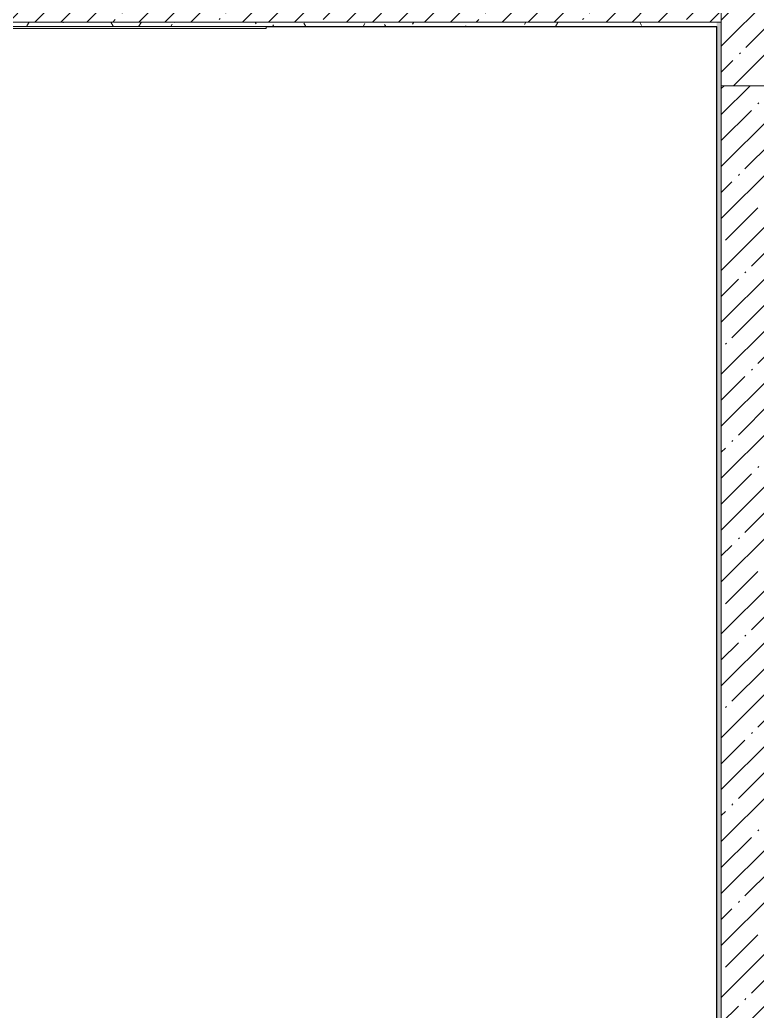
# Model space of a CAD drawing. Header units: millimetres. Extents: x -249154 to 415037, y -45458 to 354837.
# Drawn here: x 62393 to 65632, y 82521 to 86876 of the extents above; entities that cross this region are included whole.
import ezdxf

# ---------------------------------------------------------------- set-up
doc = ezdxf.new("R2010")
doc.units = ezdxf.units.MM
doc.layers.add('A-AREA-PATT-1', color=7, linetype='Continuous', lineweight=5, true_color=0xa5bae0, transparency=1)
for name, color, linetype, lineweight in [('A-FLOR', 7, 'Continuous', 9), ('A-WALL', 7, 'Continuous', 5), ('I-WALL', 7, 'Continuous', 5), ('S-COLS', 7, 'Continuous', 9), ('S-COLS-1', 7, 'Continuous', 5)]:
    doc.layers.add(name, color=color, linetype=linetype, lineweight=lineweight)
doc.layers.add('A-WALL-1', color=9, linetype='Continuous', lineweight=5, true_color=0x808080)
doc.layers.add('A-WALL-FNSH-1', color=9, linetype='Continuous', lineweight=5, true_color=0x808080)
pattern_1 = [(45, (0, 0), (-114.04925, 114.04925), []), (45, (114.05, 0), (-114.04925, 114.04925), [201.612, -40.322, 6.706, -33.617])]
pattern_2 = [(0, (0, 0), (243.84, 60.96), [20.117, -162.763, 20.117, -162.763, -975.36]), (0, (0, 0), (243.84, 60.96), [-365.76, 20.117, -345.643, 20.117, -162.763, -426.72]), (0, (0, 0), (243.84, 60.96), [-914.4, 20.117, -101.803, 20.117, -284.683]), (120, (91.44, 30.48), (-174.71291, 180.691634), [20.117, -162.763, 20.117, -162.763, -975.36]), (120, (91.44, 30.48), (-174.71291, 180.691634), [-365.76, 20.117, -345.643, 20.117, -162.763, -426.72]), (120, (91.44, 30.48), (-174.71291, 180.691634), [-914.4, 20.117, -101.803, 20.117, -284.683]), (240, (121.92, 152.4), (-69.12709, -241.651634), [20.117, -162.763, 20.117, -162.763, -975.36]), (240, (121.92, 152.4), (-69.12709, -241.651634), [-365.76, 20.117, -345.643, 20.117, -162.763, -426.72]), (240, (121.92, 152.4), (-69.12709, -241.651634), [-914.4, 20.117, -101.803, 20.117, -284.683])]

# ---------------------------------------------------------------- blocks, each defined once
blk = doc.blocks.new('BSC_Колонна _Прямоугольная - 500х500-V15-Объем проектирования 1 этажа')
at = {"layer": 'S-COLS-1'}
h = blk.add_hatch(dxfattribs=at)
h.set_pattern_fill('FP_19', color=256, style=0, pattern_type=2)
h.set_pattern_definition([(45, (-65660, -7650), (-114.04925, 114.04925), []), (45, (-65545.95, -7650), (-114.04925, 114.04925), [201.613, -40.323, 6.706, -33.617])])
h.paths.add_polyline_path([(35.2, -250), (250, -250), (250, 22), (220, 22), (220, 30), (250, 30), (250, 250), (-250, 250), (-250, -250), (-10, -250)])
for p, q in [((220, 250), (-250, 250)), ((-250, 250), (-250, -250)), ((250, -250), (250, 22)), ((-250, -250), (250, -250))]:
    blk.add_line(p, q, dxfattribs=at)
blk = doc.blocks.new('1floor')
at = {"layer": 'A-AREA-PATT-1'}
h = blk.add_hatch(color=256, dxfattribs=at)
h.paths.add_polyline_path([(51851, 10), (51851, 120), (47930.5, 120), (47930.5, 10), (51769.5, 10)])
h.paths.add_polyline_path([(56203.1, 804.3), (56903.3, 2016.6), (56838.3, 2054.1), (56138.2, 841.8)])
h.paths.add_polyline_path([(56203.1, 5802.9), (56903.3, 7015.3), (56844.1, 7049.5), (56836.4, 7049.5), (56138.2, 5840.4)])
h.paths.add_polyline_path([(56838.3, 2054.8), (56903.3, 2092.3), (56203.4, 3304.1), (56903.3, 4515.9), (56839, 4553.5), (56903.3, 4590.6), (56203.1, 5802.9), (56138.2, 5765.4), (56838.2, 4553.3), (56138.2, 3341.1), (56201.3, 3303.6), (56138.2, 3267.1), (56804.9, 2112.7)])
h.paths.add_polyline_path([(62214, 7050), (62218, 7051.5), (62218, 7652), (63411, 7652), (63411, 7656), (62214, 7656), (62214, 7050.8)])
h.paths.add_polyline_path([(53714, 7050), (53718, 7051), (53718, 7652), (55302, 7652), (55302, 7050), (55306, 7050), (55306, 7656), (53714, 7656), (53714, 7051.5)])
at = {"layer": 'I-WALL'}
h = blk.add_hatch(dxfattribs=at)
h.set_pattern_fill('FP_1', color=256, style=0, pattern_type=2)
h.set_pattern_definition(pattern_1)
h.paths.add_polyline_path([(64333.8, 7680), (65410, 7680), (65410, 7900), (64110, 7900), (64110, 7830), (62910, 7830), (62910, 7900), (61410, 7900), (61410, 7680), (64241.1, 7680)])
h = blk.add_hatch(dxfattribs=at)
h.set_pattern_fill('FP_191', color=256, style=0, pattern_type=2)
h.set_pattern_definition(pattern_2)
h.paths.add_polyline_path([(64451, 7660), (65389, 7660), (65389.9, 7680), (62190, 7680), (62190, 7660), (64352.7, 7660)])
h = blk.add_hatch(dxfattribs=at)
h.set_pattern_fill('FP_191', color=256, style=0, pattern_type=2)
h.set_pattern_definition(pattern_2)
h.paths.add_polyline_path([(65410, 140), (65410, 7680), (65390, 7680), (65390, 141)])
h = blk.add_hatch(dxfattribs=at)
h.set_pattern_fill('FP_1', color=256, style=0, pattern_type=2)
h.set_pattern_definition(pattern_1)
h.paths.add_polyline_path([(65630, 400), (65630, 7400), (65410, 7400), (65410, 400)])
at = {"layer": 'A-FLOR'}
for p, q in [((63411, 7660), (65389, 7660)), ((65390, 7660), (65390, 141))]:
    blk.add_line(p, q, dxfattribs=at)
at = {"layer": 'A-WALL'}
for p, q in [((65389, 7660), (65390, 7660)), ((65389, 7659), (65389, 7660))]:
    blk.add_line(p, q, dxfattribs=at)
at = {"layer": 'A-WALL-1'}
for p, q in [((65410, 7680), (61410, 7680)), ((65410, 7400), (65410, 400))]:
    blk.add_line(p, q, dxfattribs=at)
at = {"layer": 'A-WALL-FNSH-1'}
for p, q in [((63411, 7659), (65389, 7659)), ((65389, 7659), (65389, 141))]:
    blk.add_line(p, q, dxfattribs=at)
at = {"layer": 'I-WALL'}
for p, q in [((62210, 7660), (63411, 7660)), ((63411, 7652), (62218, 7652)), ((63411, 7660), (63411, 7652))]:
    blk.add_line(p, q, dxfattribs=at)
at = {"layer": 'S-COLS'}
blk.add_blockref('BSC_Колонна _Прямоугольная - 500х500-V15-Объем проектирования 1 этажа', (65660, 7650), dxfattribs=at)

msp = doc.modelspace()

# ---------------------------------------------------------------- block references
msp.add_blockref('1floor', (64.7, 79186.1))

doc.saveas('drawing.dxf')
